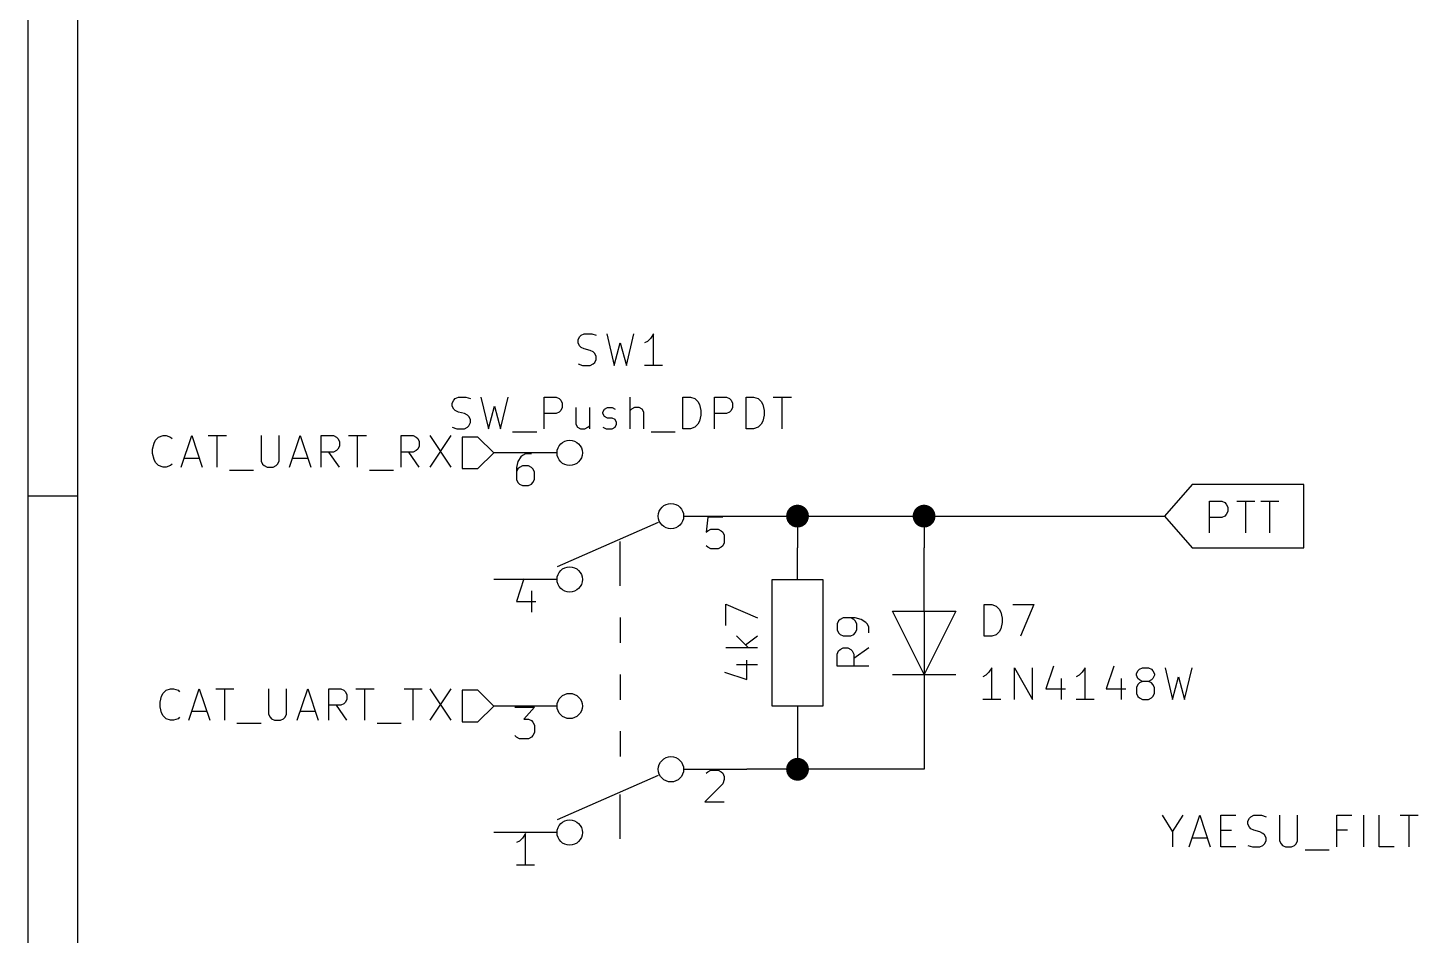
# Model space of a CAD drawing. Extents: x 0.4 to 16.1, y -11.3 to -0.4.
# Drawn here: x 0.394 to 2.591, y -8.962 to -7.528 of the extents above; entities that cross this region are included whole.
import ezdxf

# ---------------------------------------------------------------- set-up
doc = ezdxf.new("R2010")
doc.units = 0
doc.header["$MEASUREMENT"] = 0
for name, color, linetype in [('BROWN2', 54, 'CONTINUOUS'), ('CYAN2', 4, 'CONTINUOUS'), ('GREEN2', 3, 'CONTINUOUS'), ('RED2', 1, 'CONTINUOUS')]:
    doc.layers.add(name, color=color, linetype=linetype)

msp = doc.modelspace()

# ---------------------------------------------------------------- linework, layer by layer
at = {"layer": 'BROWN2', "linetype": 'CONTINUOUS'}
for p, q in [((0.600323, -8.175), (0.607469, -8.17262)), ((0.607469, -8.17262), (0.612228, -8.17262)), ((0.612228, -8.17262), (0.619374, -8.175)), ((0.636039, -8.22262), (0.652705, -8.17262)), ((0.652705, -8.17262), (0.669374, -8.22262)), ((0.678898, -8.17262), (0.707469, -8.17262)), ((0.693181, -8.22262), (0.693181, -8.17262)), ((0.762228, -8.17262), (0.762228, -8.21309)), ((0.790799, -8.21309), (0.790799, -8.17262)), ((0.807469, -8.22262), (0.824134, -8.17262)), ((0.824134, -8.17262), (0.840799, -8.22262)), ((0.857469, -8.22262), (0.857469, -8.17262)), ((0.857469, -8.17262), (0.876516, -8.17262)), ((0.876516, -8.17262), (0.881276, -8.175)), ((0.900323, -8.17262), (0.928898, -8.17262)), ((0.91461, -8.22262), (0.91461, -8.17262)), ((0.983657, -8.22262), (0.983657, -8.17262)), ((0.983657, -8.17262), (1.0027, -8.17262)), ((1.0027, -8.17262), (1.00747, -8.175)), ((1.0289, -8.17262), (1.06223, -8.22262)), ((1.06223, -8.17262), (1.0289, -8.22262)), ((0.590799, -8.19405), (0.593181, -8.18452)), ((0.590799, -8.20119), (0.590799, -8.19405)), ((0.593181, -8.18452), (0.595563, -8.17976)), ((0.595563, -8.17976), (0.600323, -8.175)), ((0.619374, -8.175), (0.621752, -8.17738)), ((0.881276, -8.175), (0.883657, -8.17738)), ((0.883657, -8.19405), (0.881276, -8.19643)), ((0.883657, -8.17738), (0.886039, -8.18214)), ((0.886039, -8.18928), (0.883657, -8.19405)), ((0.886039, -8.18214), (0.886039, -8.18928)), ((1.00747, -8.175), (1.00985, -8.17738)), ((1.00985, -8.19405), (1.00747, -8.19643)), ((1.00985, -8.17738), (1.01223, -8.18214)), ((1.01223, -8.18928), (1.00985, -8.19405)), ((1.01223, -8.18214), (1.01223, -8.18928)), ((1.105, -8.175), (1.08, -8.175)), ((1.08, -8.175), (1.08, -8.225)), ((1.13, -8.2), (1.105, -8.175)), ((0.593181, -8.21071), (0.590799, -8.20119)), ((0.595563, -8.21547), (0.593181, -8.21071)), ((0.600323, -8.22024), (0.595563, -8.21547)), ((0.640799, -8.20833), (0.66461, -8.20833)), ((0.762228, -8.21309), (0.76461, -8.21785)), ((0.788421, -8.21785), (0.790799, -8.21309)), ((0.812228, -8.20833), (0.836039, -8.20833)), ((0.876516, -8.19881), (0.857469, -8.19881)), ((0.886039, -8.22262), (0.869374, -8.19881)), ((0.881276, -8.19643), (0.876516, -8.19881)), ((1.0027, -8.19881), (0.983657, -8.19881)), ((1.01223, -8.22262), (0.995563, -8.19881)), ((1.00747, -8.19643), (1.0027, -8.19881)), ((1.105, -8.225), (1.13, -8.2)), ((0.607469, -8.22262), (0.600323, -8.22024)), ((0.612228, -8.22262), (0.607469, -8.22262)), ((0.619374, -8.22024), (0.612228, -8.22262)), ((0.621752, -8.21785), (0.619374, -8.22024)), ((0.712228, -8.22738), (0.750323, -8.22738)), ((0.76461, -8.21785), (0.766992, -8.22024)), ((0.766992, -8.22024), (0.771752, -8.22262)), ((0.771752, -8.22262), (0.781276, -8.22262)), ((0.781276, -8.22262), (0.786039, -8.22024)), ((0.786039, -8.22024), (0.788421, -8.21785)), ((0.933657, -8.22738), (0.971752, -8.22738)), ((1.08, -8.225), (1.105, -8.225)), ((0.602705, -8.59405), (0.605087, -8.58452)), ((0.605087, -8.58452), (0.607469, -8.57976)), ((0.607469, -8.57976), (0.612228, -8.575)), ((0.612228, -8.575), (0.619374, -8.57262)), ((0.619374, -8.57262), (0.624134, -8.57262)), ((0.624134, -8.57262), (0.631276, -8.575)), ((0.631276, -8.575), (0.633657, -8.57738)), ((0.647945, -8.62262), (0.66461, -8.57262)), ((0.66461, -8.57262), (0.681276, -8.62262)), ((0.690799, -8.57262), (0.719374, -8.57262)), ((0.705087, -8.62262), (0.705087, -8.57262)), ((0.774134, -8.57262), (0.774134, -8.61309)), ((0.802705, -8.61309), (0.802705, -8.57262)), ((0.819374, -8.62262), (0.836039, -8.57262)), ((0.836039, -8.57262), (0.852705, -8.62262)), ((0.869374, -8.62262), (0.869374, -8.57262)), ((0.869374, -8.57262), (0.888421, -8.57262)), ((0.888421, -8.57262), (0.893181, -8.575)), ((0.893181, -8.575), (0.895563, -8.57738)), ((0.895563, -8.57738), (0.897945, -8.58214)), ((0.897945, -8.58928), (0.895563, -8.59405)), ((0.897945, -8.58214), (0.897945, -8.58928)), ((0.912228, -8.57262), (0.940799, -8.57262)), ((0.926516, -8.62262), (0.926516, -8.57262)), ((0.988421, -8.57262), (1.01699, -8.57262)), ((1.0027, -8.62262), (1.0027, -8.57262)), ((1.0289, -8.57262), (1.06223, -8.62262)), ((1.06223, -8.57262), (1.0289, -8.62262)), ((1.105, -8.575), (1.08, -8.575)), ((1.08, -8.575), (1.08, -8.625)), ((1.13, -8.6), (1.105, -8.575)), ((0.602705, -8.60119), (0.602705, -8.59405)), ((0.605087, -8.61071), (0.602705, -8.60119)), ((0.607469, -8.61547), (0.605087, -8.61071)), ((0.652705, -8.60833), (0.676516, -8.60833)), ((0.824134, -8.60833), (0.847945, -8.60833)), ((0.888421, -8.59881), (0.869374, -8.59881)), ((0.897945, -8.62262), (0.881276, -8.59881)), ((0.893181, -8.59643), (0.888421, -8.59881)), ((0.895563, -8.59405), (0.893181, -8.59643)), ((1.105, -8.625), (1.13, -8.6)), ((0.612228, -8.62024), (0.607469, -8.61547)), ((0.619374, -8.62262), (0.612228, -8.62024)), ((0.624134, -8.62262), (0.619374, -8.62262)), ((0.631276, -8.62024), (0.624134, -8.62262)), ((0.633657, -8.61785), (0.631276, -8.62024)), ((0.724134, -8.62738), (0.762228, -8.62738)), ((0.774134, -8.61309), (0.776516, -8.61785)), ((0.776516, -8.61785), (0.778898, -8.62024)), ((0.778898, -8.62024), (0.783657, -8.62262)), ((0.783657, -8.62262), (0.793181, -8.62262)), ((0.793181, -8.62262), (0.797945, -8.62024)), ((0.797945, -8.62024), (0.800323, -8.61785)), ((0.800323, -8.61785), (0.802705, -8.61309)), ((0.945563, -8.62738), (0.983657, -8.62738)), ((1.08, -8.625), (1.105, -8.625)), ((2.18604, -8.77262), (2.2027, -8.79881)), ((2.2027, -8.79881), (2.21937, -8.77262)), ((2.2289, -8.82262), (2.24556, -8.77262)), ((2.24556, -8.77262), (2.26223, -8.82262)), ((2.2789, -8.82262), (2.2789, -8.77262)), ((2.2789, -8.77262), (2.3027, -8.77262)), ((2.32175, -8.78214), (2.32413, -8.77738)), ((2.32175, -8.7869), (2.32175, -8.78214)), ((2.32413, -8.79167), (2.32175, -8.7869)), ((2.32413, -8.77738), (2.32652, -8.775)), ((2.32652, -8.775), (2.33128, -8.77262)), ((2.33128, -8.77262), (2.34318, -8.77262)), ((2.34318, -8.77262), (2.35032, -8.775)), ((2.37175, -8.77262), (2.37175, -8.81309)), ((2.40032, -8.81309), (2.40032, -8.77262)), ((2.46223, -8.82262), (2.46223, -8.77262)), ((2.46223, -8.77262), (2.48604, -8.77262)), ((2.50509, -8.82262), (2.50509, -8.77262)), ((2.5289, -8.82262), (2.5289, -8.77262)), ((2.56223, -8.77262), (2.5908, -8.77262)), ((2.57652, -8.82262), (2.57652, -8.77262)), ((2.2027, -8.79881), (2.2027, -8.82262)), ((2.23366, -8.80833), (2.25747, -8.80833)), ((2.2789, -8.79643), (2.29556, -8.79643)), ((2.32652, -8.79405), (2.32413, -8.79167)), ((2.33128, -8.79643), (2.32652, -8.79405)), ((2.3408, -8.79881), (2.33128, -8.79643)), ((2.34556, -8.80119), (2.3408, -8.79881)), ((2.34794, -8.80357), (2.34556, -8.80119)), ((2.35032, -8.80833), (2.34794, -8.80357)), ((2.35032, -8.81309), (2.35032, -8.80833)), ((2.4789, -8.79643), (2.46223, -8.79643)), ((2.3027, -8.82262), (2.2789, -8.82262)), ((2.32175, -8.82024), (2.3289, -8.82262)), ((2.3289, -8.82262), (2.3408, -8.82262)), ((2.3408, -8.82262), (2.34556, -8.82024)), ((2.34556, -8.82024), (2.34794, -8.81785)), ((2.34794, -8.81785), (2.35032, -8.81309)), ((2.37175, -8.81309), (2.37413, -8.81785)), ((2.37413, -8.81785), (2.37652, -8.82024)), ((2.37652, -8.82024), (2.38128, -8.82262)), ((2.38128, -8.82262), (2.3908, -8.82262)), ((2.3908, -8.82262), (2.39556, -8.82024)), ((2.39556, -8.82024), (2.39794, -8.81785)), ((2.39794, -8.81785), (2.40032, -8.81309)), ((2.41223, -8.82738), (2.45032, -8.82738)), ((2.5527, -8.82262), (2.5289, -8.82262))]:
    msp.add_line(p, q, dxfattribs=at)
at = {"layer": 'CYAN2', "linetype": 'CONTINUOUS'}
for p, q in [((1.26333, -8.02148), (1.26571, -8.01672)), ((1.26571, -8.01672), (1.26809, -8.01434)), ((1.26809, -8.01434), (1.27285, -8.01196)), ((1.27285, -8.01196), (1.28476, -8.01196)), ((1.28476, -8.01196), (1.2919, -8.01434)), ((1.30857, -8.01196), (1.32047, -8.06196)), ((1.33952, -8.06196), (1.35142, -8.01196)), ((1.37761, -8.0191), (1.37285, -8.02386)), ((1.38237, -8.01196), (1.37761, -8.0191)), ((1.38237, -8.06196), (1.38237, -8.01196)), ((1.26333, -8.02624), (1.26333, -8.02148)), ((1.26571, -8.031), (1.26333, -8.02624)), ((1.26809, -8.03339), (1.26571, -8.031)), ((1.27285, -8.03576), (1.26809, -8.03339)), ((1.28237, -8.03815), (1.27285, -8.03576)), ((1.28714, -8.04053), (1.28237, -8.03815)), ((1.28952, -8.04291), (1.28714, -8.04053)), ((1.32047, -8.06196), (1.33, -8.02624)), ((1.33, -8.02624), (1.33952, -8.06196)), ((1.37285, -8.02386), (1.36809, -8.02624)), ((1.26333, -8.05957), (1.27047, -8.06196)), ((1.27047, -8.06196), (1.28237, -8.06196)), ((1.28237, -8.06196), (1.28714, -8.05957)), ((1.28714, -8.05957), (1.28952, -8.05719)), ((1.2919, -8.04767), (1.28952, -8.04291)), ((1.28952, -8.05719), (1.2919, -8.05243)), ((1.2919, -8.05243), (1.2919, -8.04767)), ((1.39666, -8.06196), (1.36809, -8.06196)), ((1.06452, -8.12136), (1.0669, -8.11659)), ((1.06452, -8.12612), (1.06452, -8.12136)), ((1.0669, -8.13088), (1.06452, -8.12612)), ((1.0669, -8.11659), (1.06928, -8.11422)), ((1.06928, -8.11422), (1.07405, -8.11183)), ((1.07405, -8.11183), (1.08595, -8.11183)), ((1.08595, -8.11183), (1.09309, -8.11422)), ((1.10976, -8.11183), (1.12167, -8.16183)), ((1.12167, -8.16183), (1.13119, -8.12612)), ((1.13119, -8.12612), (1.14071, -8.16183)), ((1.14071, -8.16183), (1.15262, -8.11183)), ((1.20976, -8.16183), (1.20976, -8.11183)), ((1.20976, -8.11183), (1.22881, -8.11183)), ((1.22881, -8.11183), (1.23357, -8.11422)), ((1.23357, -8.11422), (1.23595, -8.11659)), ((1.23595, -8.11659), (1.23833, -8.12136)), ((1.23833, -8.1285), (1.23595, -8.13326)), ((1.23833, -8.12136), (1.23833, -8.1285)), ((1.25976, -8.1285), (1.25976, -8.15469)), ((1.28119, -8.1285), (1.28119, -8.16183)), ((1.305, -8.13088), (1.30976, -8.1285)), ((1.30976, -8.1285), (1.3169, -8.1285)), ((1.3169, -8.1285), (1.32167, -8.13088)), ((1.34547, -8.16183), (1.34547, -8.11183)), ((1.35262, -8.1285), (1.34785, -8.13088)), ((1.35976, -8.1285), (1.35262, -8.1285)), ((1.36452, -8.13088), (1.35976, -8.1285)), ((1.42881, -8.16183), (1.42881, -8.11183)), ((1.42881, -8.11183), (1.44071, -8.11183)), ((1.44071, -8.11183), (1.44785, -8.11422)), ((1.44785, -8.11422), (1.45262, -8.11898)), ((1.45262, -8.11898), (1.455, -8.12374)), ((1.455, -8.12374), (1.45738, -8.13326)), ((1.47881, -8.16183), (1.47881, -8.11183)), ((1.47881, -8.11183), (1.49785, -8.11183)), ((1.49785, -8.11183), (1.50262, -8.11422)), ((1.50262, -8.11422), (1.505, -8.11659)), ((1.505, -8.11659), (1.50738, -8.12136)), ((1.50738, -8.1285), (1.505, -8.13326)), ((1.50738, -8.12136), (1.50738, -8.1285)), ((1.52881, -8.16183), (1.52881, -8.11183)), ((1.52881, -8.11183), (1.54071, -8.11183)), ((1.54071, -8.11183), (1.54785, -8.11422)), ((1.54785, -8.11422), (1.55262, -8.11898)), ((1.55262, -8.11898), (1.555, -8.12374)), ((1.555, -8.12374), (1.55738, -8.13326)), ((1.57167, -8.11183), (1.60024, -8.11183)), ((1.58595, -8.16183), (1.58595, -8.11183)), ((1.06928, -8.13326), (1.0669, -8.13088)), ((1.07405, -8.13564), (1.06928, -8.13326)), ((1.08357, -8.13802), (1.07405, -8.13564)), ((1.08833, -8.14041), (1.08357, -8.13802)), ((1.09071, -8.14279), (1.08833, -8.14041)), ((1.09309, -8.14755), (1.09071, -8.14279)), ((1.09309, -8.15231), (1.09309, -8.14755)), ((1.22881, -8.13802), (1.20976, -8.13802)), ((1.23357, -8.13564), (1.22881, -8.13802)), ((1.23595, -8.13326), (1.23357, -8.13564)), ((1.30262, -8.13564), (1.305, -8.13088)), ((1.30262, -8.13802), (1.30262, -8.13564)), ((1.305, -8.14279), (1.30262, -8.13802)), ((1.30976, -8.14517), (1.305, -8.14279)), ((1.3169, -8.14517), (1.30976, -8.14517)), ((1.32167, -8.14755), (1.3169, -8.14517)), ((1.32405, -8.15231), (1.32167, -8.14755)), ((1.34785, -8.13088), (1.34547, -8.13326)), ((1.3669, -8.13564), (1.36452, -8.13088)), ((1.3669, -8.16183), (1.3669, -8.13564)), ((1.455, -8.14993), (1.45262, -8.15469)), ((1.45738, -8.14041), (1.455, -8.14993)), ((1.45738, -8.13326), (1.45738, -8.14041)), ((1.49785, -8.13802), (1.47881, -8.13802)), ((1.50262, -8.13564), (1.49785, -8.13802)), ((1.505, -8.13326), (1.50262, -8.13564)), ((1.555, -8.14993), (1.55262, -8.15469)), ((1.55738, -8.14041), (1.555, -8.14993)), ((1.55738, -8.13326), (1.55738, -8.14041)), ((1.06452, -8.15945), (1.07167, -8.16183)), ((1.07167, -8.16183), (1.08357, -8.16183)), ((1.08357, -8.16183), (1.08833, -8.15945)), ((1.08833, -8.15945), (1.09071, -8.15707)), ((1.09071, -8.15707), (1.09309, -8.15231)), ((1.15976, -8.16659), (1.19785, -8.16659)), ((1.25976, -8.15469), (1.26214, -8.15945)), ((1.26214, -8.15945), (1.2669, -8.16183)), ((1.2669, -8.16183), (1.27405, -8.16183)), ((1.27405, -8.16183), (1.27881, -8.15945)), ((1.27881, -8.15945), (1.28119, -8.15707)), ((1.30262, -8.15945), (1.30738, -8.16183)), ((1.30738, -8.16183), (1.3169, -8.16183)), ((1.3169, -8.16183), (1.32167, -8.15945)), ((1.32167, -8.15945), (1.32405, -8.15469)), ((1.32405, -8.15469), (1.32405, -8.15231)), ((1.37881, -8.16659), (1.4169, -8.16659)), ((1.44071, -8.16183), (1.42881, -8.16183)), ((1.44785, -8.15945), (1.44071, -8.16183)), ((1.45262, -8.15469), (1.44785, -8.15945)), ((1.54071, -8.16183), (1.52881, -8.16183)), ((1.54785, -8.15945), (1.54071, -8.16183)), ((1.55262, -8.15469), (1.54785, -8.15945)), ((1.49683, -8.47262), (1.49683, -8.43928)), ((1.49683, -8.43928), (1.54683, -8.46071)), ((1.90503, -8.48976), (1.90503, -8.43976)), ((1.90503, -8.43976), (1.91693, -8.43976)), ((1.91693, -8.43976), (1.92407, -8.44214)), ((1.92407, -8.44214), (1.92883, -8.4469)), ((1.92883, -8.4469), (1.93122, -8.45166)), ((1.93122, -8.45166), (1.9336, -8.46119)), ((1.95026, -8.43976), (1.9836, -8.43976)), ((1.9836, -8.43976), (1.96217, -8.48976)), ((1.675, -8.46547), (1.67262, -8.47024)), ((1.67262, -8.47024), (1.67262, -8.47976)), ((1.67262, -8.47976), (1.675, -8.48452)), ((1.67738, -8.46309), (1.675, -8.46547)), ((1.68214, -8.46071), (1.67738, -8.46309)), ((1.70119, -8.46071), (1.68214, -8.46071)), ((1.69881, -8.46309), (1.69405, -8.46071)), ((1.70119, -8.46547), (1.69881, -8.46309)), ((1.71071, -8.46309), (1.70119, -8.46071)), ((1.70357, -8.47024), (1.70119, -8.46547)), ((1.70119, -8.48452), (1.70357, -8.47976)), ((1.70357, -8.47976), (1.70357, -8.47024)), ((1.71785, -8.46785), (1.71071, -8.46309)), ((1.72024, -8.47024), (1.71785, -8.46785)), ((1.72262, -8.475), (1.72024, -8.47024)), ((1.72262, -8.48452), (1.72262, -8.475)), ((1.93122, -8.47785), (1.92883, -8.48261)), ((1.9336, -8.46833), (1.93122, -8.47785)), ((1.9336, -8.46119), (1.9336, -8.46833)), ((1.5135, -8.48928), (1.53255, -8.50833)), ((1.52779, -8.50357), (1.54683, -8.48928)), ((1.675, -8.48452), (1.67738, -8.4869)), ((1.67738, -8.4869), (1.68214, -8.48928)), ((1.68214, -8.48928), (1.69405, -8.48928)), ((1.69405, -8.48928), (1.69881, -8.4869)), ((1.69881, -8.4869), (1.70119, -8.48452)), ((1.91693, -8.48976), (1.90503, -8.48976)), ((1.92407, -8.48737), (1.91693, -8.48976)), ((1.92883, -8.48261), (1.92407, -8.48737)), ((1.54683, -8.50833), (1.49683, -8.50833)), ((1.67262, -8.51785), (1.675, -8.51309)), ((1.67262, -8.5369), (1.67262, -8.51785)), ((1.675, -8.51309), (1.67738, -8.51071)), ((1.67738, -8.51071), (1.68214, -8.50833)), ((1.68214, -8.50833), (1.68928, -8.50833)), ((1.68928, -8.50833), (1.69405, -8.51071)), ((1.69405, -8.51071), (1.69643, -8.51309)), ((1.69643, -8.51309), (1.69881, -8.51785)), ((1.72262, -8.50833), (1.69881, -8.525)), ((1.69881, -8.51785), (1.69881, -8.5369)), ((1.49445, -8.54643), (1.53017, -8.55833)), ((1.5135, -8.53452), (1.54683, -8.53452)), ((1.53017, -8.55833), (1.53017, -8.52738)), ((1.72262, -8.5369), (1.67262, -8.5369)), ((1.91693, -8.53963), (1.91217, -8.54678)), ((1.91693, -8.58963), (1.91693, -8.53963)), ((1.95265, -8.58963), (1.95265, -8.53963)), ((1.95265, -8.53963), (1.98122, -8.58963)), ((1.98122, -8.58963), (1.98122, -8.53963)), ((2.01455, -8.53725), (2.00265, -8.57296)), ((2.06455, -8.53963), (2.05979, -8.54678)), ((2.06455, -8.58963), (2.06455, -8.53963)), ((2.10979, -8.53725), (2.09788, -8.57296)), ((2.1455, -8.54916), (2.14788, -8.54439)), ((2.14788, -8.54439), (2.15026, -8.54202)), ((2.15026, -8.54202), (2.15503, -8.53963)), ((2.15503, -8.53963), (2.16455, -8.53963)), ((2.16455, -8.53963), (2.16931, -8.54202)), ((2.16931, -8.54202), (2.17169, -8.54439)), ((2.17169, -8.54439), (2.17407, -8.54916)), ((2.19074, -8.53963), (2.20265, -8.58963)), ((2.22169, -8.58963), (2.2336, -8.53963)), ((1.90741, -8.55154), (1.90265, -8.55392)), ((1.91217, -8.54678), (1.90741, -8.55154)), ((2.02646, -8.5563), (2.02646, -8.58963)), ((2.05503, -8.55154), (2.05026, -8.55392)), ((2.05979, -8.54678), (2.05503, -8.55154)), ((2.12169, -8.5563), (2.12169, -8.58963)), ((2.1455, -8.55154), (2.1455, -8.54916)), ((2.14788, -8.5563), (2.1455, -8.55154)), ((2.14788, -8.56582), (2.1455, -8.57059)), ((2.15026, -8.55868), (2.14788, -8.5563)), ((2.15026, -8.56344), (2.14788, -8.56582)), ((2.15503, -8.56106), (2.15026, -8.55868)), ((2.15503, -8.56106), (2.15026, -8.56344)), ((2.16455, -8.56106), (2.15503, -8.56106)), ((2.16931, -8.55868), (2.16455, -8.56106)), ((2.16931, -8.56344), (2.16455, -8.56106)), ((2.17169, -8.5563), (2.16931, -8.55868)), ((2.17169, -8.56582), (2.16931, -8.56344)), ((2.17407, -8.55154), (2.17169, -8.5563)), ((2.17407, -8.57059), (2.17169, -8.56582)), ((2.17407, -8.54916), (2.17407, -8.55154)), ((2.20265, -8.58963), (2.21217, -8.55392)), ((2.21217, -8.55392), (2.22169, -8.58963)), ((1.93122, -8.58963), (1.90265, -8.58963)), ((2.00265, -8.57296), (2.0336, -8.57296)), ((2.07883, -8.58963), (2.05026, -8.58963)), ((2.09788, -8.57296), (2.12883, -8.57296)), ((2.1455, -8.57059), (2.1455, -8.58011)), ((2.1455, -8.58011), (2.14788, -8.58487)), ((2.14788, -8.58487), (2.15026, -8.58725)), ((2.15026, -8.58725), (2.15503, -8.58963)), ((2.15503, -8.58963), (2.16455, -8.58963)), ((2.16455, -8.58963), (2.16931, -8.58725)), ((2.16931, -8.58725), (2.17169, -8.58487)), ((2.17169, -8.58487), (2.17407, -8.58011)), ((2.17407, -8.58011), (2.17407, -8.57059))]:
    msp.add_line(p, q, dxfattribs=at)
at = {"layer": 'GREEN2', "linetype": 'CONTINUOUS'}
for p, q in [((1.53, -8.3), (1.61, -8.3)), ((1.61, -8.3), (1.61, -8.35)), ((1.61, -8.3), (1.81, -8.3)), ((1.81, -8.3), (1.81, -8.35)), ((1.81, -8.3), (2.19, -8.3)), ((1.61, -8.65), (1.61, -8.7)), ((1.81, -8.65), (1.81, -8.7)), ((1.61, -8.7), (1.53, -8.7)), ((1.81, -8.7), (1.61, -8.7))]:
    msp.add_line(p, q, dxfattribs=at)
at = {"layer": 'GREEN2', "const_width": 0.018}
for points in [[(1.601, -8.3, 1), (1.619, -8.3, 1)], [(1.801, -8.3, 1), (1.819, -8.3, 1)], [(1.601, -8.7, 1), (1.619, -8.7, 1)]]:
    msp.add_lwpolyline(points, format="xyb", close=True, dxfattribs=at)
at = {"layer": 'RED2', "linetype": 'CONTINUOUS'}
for p, q in [((0.393701, -0.393701), (0.393701, -11.2993)), ((0.472441, -0.472441), (0.472441, -11.2206)), ((1.23, -8.2), (1.13, -8.2)), ((1.16809, -8.21352), (1.16571, -8.22305)), ((1.17285, -8.20638), (1.16809, -8.21352)), ((1.17524, -8.204), (1.17285, -8.20638)), ((1.18, -8.20162), (1.17524, -8.204)), ((1.18952, -8.20162), (1.18, -8.20162)), ((1.16571, -8.22305), (1.16571, -8.24209)), ((1.16809, -8.22543), (1.16571, -8.23019)), ((1.17047, -8.22305), (1.16809, -8.22543)), ((1.17524, -8.22067), (1.17047, -8.22305)), ((1.18476, -8.22067), (1.17524, -8.22067)), ((1.18952, -8.22305), (1.18476, -8.22067)), ((1.1919, -8.22543), (1.18952, -8.22305)), ((1.19428, -8.23019), (1.1919, -8.22543)), ((1.19428, -8.24209), (1.19428, -8.23019)), ((1.16571, -8.24209), (1.16809, -8.24685)), ((1.16809, -8.24685), (1.17047, -8.24924)), ((1.17047, -8.24924), (1.17524, -8.25162)), ((1.17524, -8.25162), (1.18476, -8.25162)), ((1.18476, -8.25162), (1.18952, -8.24924)), ((1.18952, -8.24924), (1.1919, -8.24685)), ((1.1919, -8.24685), (1.19428, -8.24209)), ((2.23375, -8.24998), (2.19, -8.3)), ((2.40996, -8.24998), (2.23375, -8.24998)), ((2.40996, -8.3), (2.40996, -8.24998)), ((0.393701, -8.26772), (0.472441, -8.26772)), ((2.26128, -8.32619), (2.26128, -8.27619)), ((2.26128, -8.27619), (2.28033, -8.27619)), ((2.28033, -8.27619), (2.28509, -8.27857)), ((2.28509, -8.27857), (2.28747, -8.28095)), ((2.28747, -8.28095), (2.28985, -8.28572)), ((2.30414, -8.27619), (2.33271, -8.27619)), ((2.31843, -8.32619), (2.31843, -8.27619)), ((2.34223, -8.27619), (2.3708, -8.27619)), ((2.35652, -8.32619), (2.35652, -8.27619)), ((1.43, -8.3), (1.53, -8.3)), ((1.46809, -8.30162), (1.46571, -8.32543)), ((1.4919, -8.30162), (1.46809, -8.30162)), ((2.19, -8.3), (2.23375, -8.35002)), ((2.28033, -8.30238), (2.26128, -8.30238)), ((2.28509, -8.3), (2.28033, -8.30238)), ((2.28747, -8.29762), (2.28509, -8.3)), ((2.28985, -8.29286), (2.28747, -8.29762)), ((2.28985, -8.28572), (2.28985, -8.29286)), ((2.40996, -8.35002), (2.40996, -8.3)), ((1.39, -8.31), (1.23, -8.38)), ((1.46571, -8.32543), (1.46809, -8.32305)), ((1.46809, -8.32305), (1.47285, -8.32067)), ((1.47285, -8.32067), (1.48476, -8.32067)), ((1.48476, -8.32067), (1.48952, -8.32305)), ((1.48952, -8.32305), (1.4919, -8.32543)), ((1.4919, -8.32543), (1.49428, -8.33019)), ((1.33, -8.41), (1.33, -8.34)), ((1.46809, -8.34924), (1.46571, -8.34685)), ((1.4919, -8.34685), (1.48952, -8.34924)), ((1.49428, -8.34209), (1.4919, -8.34685)), ((1.49428, -8.33019), (1.49428, -8.34209)), ((1.47285, -8.35162), (1.46809, -8.34924)), ((1.48476, -8.35162), (1.47285, -8.35162)), ((1.48952, -8.34924), (1.48476, -8.35162)), ((1.61, -8.4), (1.61, -8.35)), ((1.81, -8.45), (1.81, -8.35)), ((2.23375, -8.35002), (2.40996, -8.35002)), ((1.23, -8.4), (1.13, -8.4)), ((1.17762, -8.39924), (1.16571, -8.43495)), ((1.57, -8.6), (1.57, -8.4)), ((1.57, -8.4), (1.65, -8.4)), ((1.65, -8.4), (1.65, -8.6)), ((1.16571, -8.43495), (1.19667, -8.43495)), ((1.18952, -8.41828), (1.18952, -8.45162)), ((1.76, -8.45), (1.86, -8.45)), ((1.81, -8.55), (1.76, -8.45)), ((1.81, -8.45), (1.81, -8.55)), ((1.86, -8.45), (1.81, -8.55)), ((1.33, -8.46), (1.33, -8.5)), ((1.33, -8.55), (1.33, -8.59)), ((1.76, -8.55), (1.86, -8.55)), ((1.81, -8.55), (1.81, -8.65)), ((1.23, -8.6), (1.13, -8.6)), ((1.16333, -8.60162), (1.19428, -8.60162)), ((1.19428, -8.60162), (1.17762, -8.62067)), ((1.65, -8.6), (1.57, -8.6)), ((1.61, -8.6), (1.61, -8.65)), ((1.17762, -8.62067), (1.18476, -8.62067)), ((1.18476, -8.62067), (1.18952, -8.62305)), ((1.18952, -8.62305), (1.1919, -8.62543)), ((1.1919, -8.62543), (1.19428, -8.63019)), ((1.19428, -8.63019), (1.19428, -8.64209)), ((1.16571, -8.64924), (1.16333, -8.64685)), ((1.17047, -8.65162), (1.16571, -8.64924)), ((1.18476, -8.65162), (1.17047, -8.65162)), ((1.18952, -8.64924), (1.18476, -8.65162)), ((1.1919, -8.64685), (1.18952, -8.64924)), ((1.19428, -8.64209), (1.1919, -8.64685)), ((1.33, -8.64), (1.33, -8.68)), ((1.43, -8.7), (1.53, -8.7)), ((1.39, -8.71), (1.23, -8.78)), ((1.46571, -8.70638), (1.46809, -8.704)), ((1.46809, -8.704), (1.47285, -8.70162)), ((1.47285, -8.70162), (1.48476, -8.70162)), ((1.48476, -8.70162), (1.48952, -8.704)), ((1.48952, -8.704), (1.4919, -8.70638)), ((1.4919, -8.70638), (1.49428, -8.71114)), ((1.49428, -8.7159), (1.4919, -8.72305)), ((1.49428, -8.71114), (1.49428, -8.7159)), ((1.33, -8.81), (1.33, -8.74)), ((1.4919, -8.72305), (1.46333, -8.75162)), ((1.46333, -8.75162), (1.49428, -8.75162)), ((1.23, -8.8), (1.13, -8.8)), ((1.17524, -8.80876), (1.17047, -8.81352)), ((1.18, -8.80162), (1.17524, -8.80876)), ((1.18, -8.85162), (1.18, -8.80162)), ((1.17047, -8.81352), (1.16571, -8.8159)), ((1.19428, -8.85162), (1.16571, -8.85162))]:
    msp.add_line(p, q, dxfattribs=at)
at = {"layer": 'RED2'}
for centre in [(1.25, -8.2), (1.41, -8.3), (1.25, -8.4), (1.25, -8.6), (1.41, -8.7), (1.25, -8.8)]:
    msp.add_circle(centre, 0.02, dxfattribs=at)

doc.saveas('drawing.dxf')
